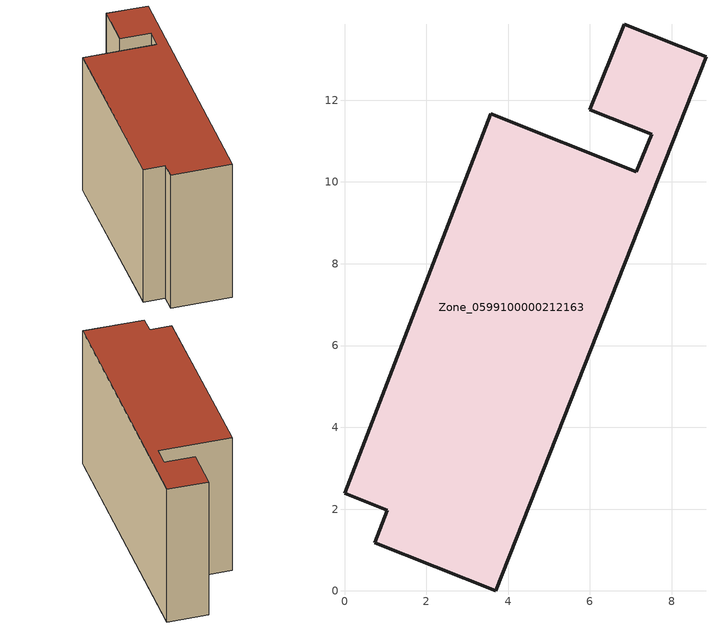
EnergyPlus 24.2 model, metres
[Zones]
Zone_0599100000212163
 floor ground (C_G): 7.51,11.17 6,11.77 6.84,13.86 8.84,13.06 3.7,0 0.74,1.18 1.05,1.97 0,2.39 3.58,11.67 7.14,10.25 z7.19
 wall outside (C_F): 1.05,1.97 0.74,1.18 3.7,0 8.84,13.06 6.84,13.86 6,11.77 7.51,11.17 7.14,10.25 3.58,11.67 0,2.39 1.05,1.97 z7.19:15.22
 roof outside (C_R): 7.51,11.17 7.14,10.25 3.58,11.67 0,2.39 1.05,1.97 0.74,1.18 3.7,0 8.84,13.06 6.84,13.86 6,11.77 z15.22
[BUILDING]
Pand.0599100000212163: North Axis=0; Terrain=City; Loads Convergence Tolerance Value=0.04; Temperature Convergence Tolerance Value=0.4; Solar Distribution=FullExterior; Maximum Number of Warmup Days=25; Minimum Number of Warmup Days=1
[Site:Location]
Rotterdam.The.Hague.AP_ZH_NLD Design_Conditions: Latitude=51.96; Longitude=4.45; Time Zone=1; Elevation=-4.5
[SITE:GROUNDTEMPERATURE:BUILDINGSURFACE]
18, 18, 18, 18, 18, 18, 18, 18, 18, 18, 18, 18
[MATERIAL] Thermal Absorptance=0.9; Solar Absorptance=0.7; Visible Absorptance=0.7
Name | Roughness | Thickness | Conductivity | Density | Specific Heat
G.TI.1975-1991 | MediumSmooth | 0.15 | 0.288461 | 540 | 1210
F.TI.1975-1991 | Rough | 0.3 | 0.230769 | 1920 | 840
R.TI.1975-1991 | MediumRough | 0.2 | 0.153846 | 1500 | 1000
[CONSTRUCTION]
C_G: G.TI.1975-1991
C_F: F.TI.1975-1991
C_R: R.TI.1975-1991
[ZONE]
Zone_0599100000212163: Type=1; Multiplier=1; Ceiling Height=Autocalculate; Volume=Autocalculate; Floor Area=autocalculate; Part of Total Floor Area=Yes
[ZONEINFILTRATION:DESIGNFLOWRATE]
Infil_Zone_0599100000212163: Zone or ZoneList or Space or SpaceList=Zone_0599100000212163; Schedule=AlwaysOn; Design Flow Rate Calculation Method=Flow/Area; Flow Rate per Floor Area=0.003; Constant Term Coefficient=1; Temperature Term Coefficient=0; Velocity Term Coefficient=0; Velocity Squared Term Coefficient=0
[HVACTEMPLATE:ZONE:IDEALLOADSAIRSYSTEM]
Zone_0599100000212163: Maximum Heating Supply Air Temperature=50; Minimum Cooling Supply Air Temperature=13; Maximum Heating Supply Air Humidity Ratio=0.0156; Minimum Cooling Supply Air Humidity Ratio=0.0077; Heating Limit=NoLimit; Cooling Limit=NoLimit; Dehumidification Control Type=ConstantSensibleHeatRatio; Cooling Sensible Heat Ratio=0.7; Dehumidification Setpoint=60; Humidification Control Type=None; Humidification Setpoint=30; Outdoor Air Method=None; Outdoor Air Flow Rate per Person=0.00944; Outdoor Air Flow Rate per Zone Floor Area=0; Outdoor Air Flow Rate per Zone=0; Demand Controlled Ventilation Type=None; Outdoor Air Economizer Type=NoEconomizer; Heat Recovery Type=None; Sensible Heat Recovery Effectiveness=0.7; Latent Heat Recovery Effectiveness=0.65
[ZONECONTROL:THERMOSTAT]
ThermostatControl_Zone_0599100000212163: Zone or ZoneList=Zone_0599100000212163; Control Type Schedule=DualSetpointControlType; Control 1=Thermostat_Zone_0599100000212163; Temperature Difference Between Cutout And Setpoint=0
[THERMOSTATSETPOINT:DUALSETPOINT]
Thermostat_Zone_0599100000212163: Heating Setpoint Temperature Schedule=HeatingSetpoint_Zone_0599100000212163; Cooling Setpoint Temperature Schedule=CoolingSetpoint_Zone_0599100000212163
[SCHEDULE:COMPACT]
HeatingSetpoint_Zone_0599100000212163: Through: 12/31, For: AllDays, Until: 24:00, 21
CoolingSetpoint_Zone_0599100000212163: Through: 12/31, For: AllDays, Until: 24:00, 24
DualSetpointControlType: Through: 12/31, For: AllDays, Until: 24:00, 4
AlwaysOn: Through: 12/31, For: AllDays, Until: 24:00, 1
